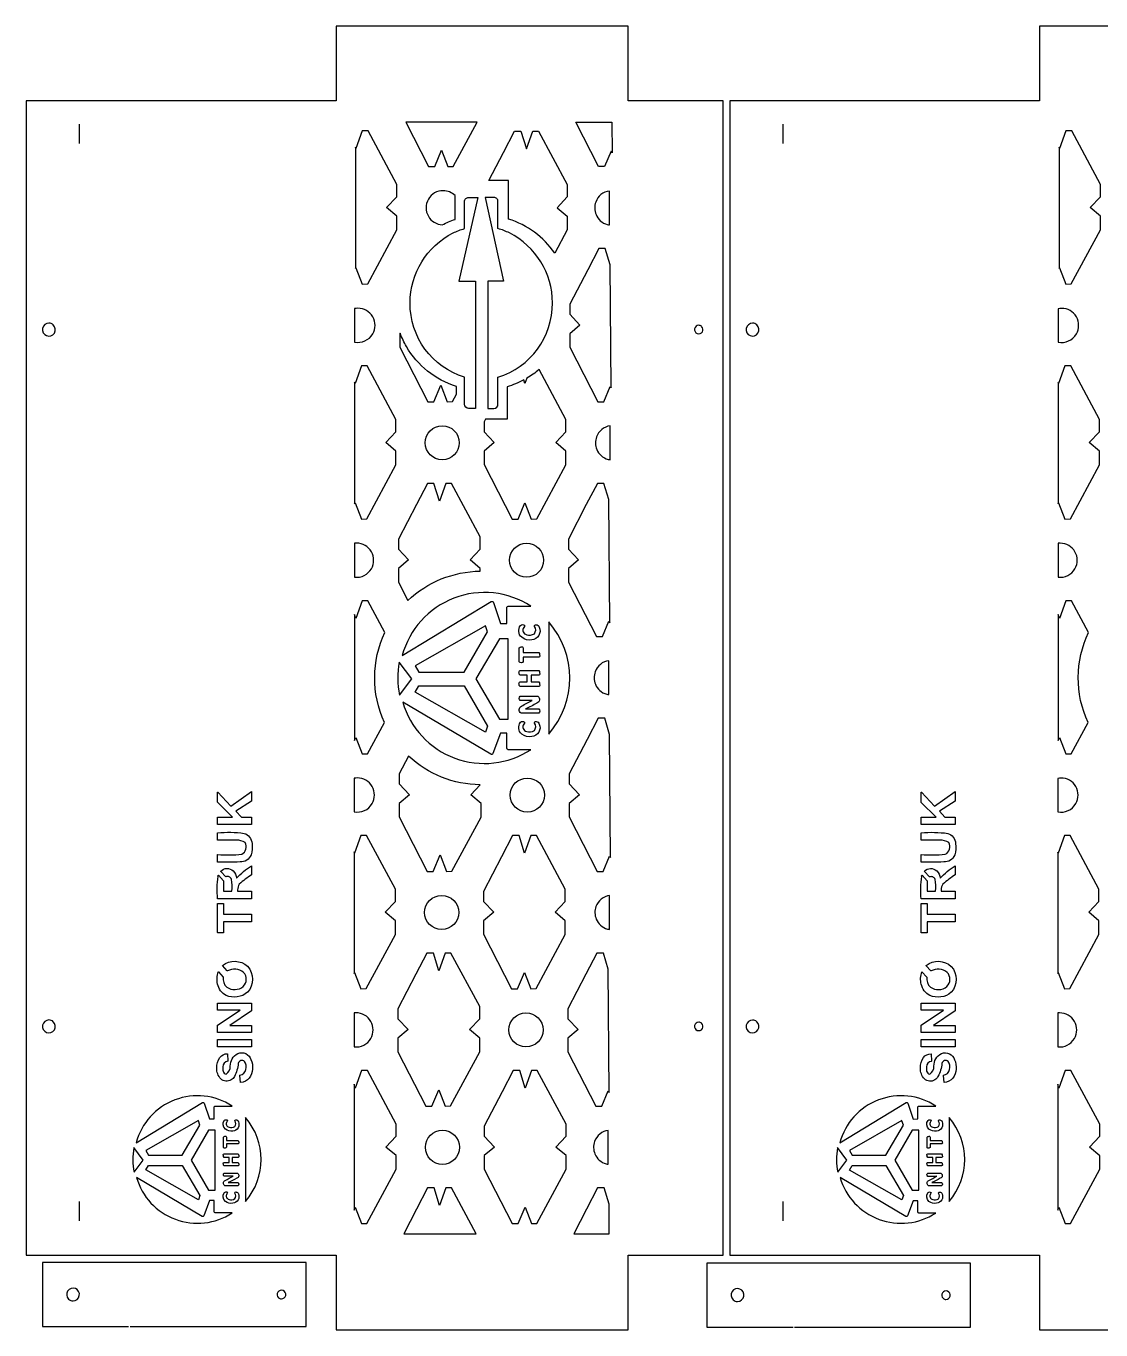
# Model space of a CAD drawing. Header units: millimetres. Extents: x -493 to 497, y 1253 to 3246.
# Drawn here: x -490 to 13, y 2636 to 3246 of the extents above; entities that cross this region are included whole.
import ezdxf

# ---------------------------------------------------------------- set-up
doc = ezdxf.new("R2010")
doc.units = ezdxf.units.MM
doc.layers.add('Default', color=70, linetype='Continuous')

msp = doc.modelspace()

# ---------------------------------------------------------------- linework, layer by layer
at = {"layer": 'Default'}
for points in [[(-345.25, 3231.01), (-345.25, 3211.01), (-490.25, 3211), (-490.25, 2671.01), (-345.25, 2671.01), (-345.25, 2636.01), (-208.61, 2636.01), (-208.61, 2671.01), (-164.08, 2671.01), (-164.08, 3211.01), (-208.61, 3211.01), (-208.61, 3246.01), (-345.25, 3246.01)], [(-16.08, 3231), (-16.08, 3211), (-161.08, 3210.99), (-161.08, 2671), (-16.08, 2671), (-16.08, 2636), (120.56, 2636), (120.56, 2671), (165.08, 2671), (165.08, 3211), (120.56, 3211), (120.56, 3246), (-16.08, 3246)], [(-336.12, 3189.31), (-336.12, 3132.53), (-335.93, 3132.97), (-332.97, 3125.32), (-330.45, 3125.41), (-316.79, 3150.73), (-316.79, 3156.98), (-316.79, 3157.11), (-321.58, 3161.14), (-316.79, 3166.2), (-316.79, 3166.78), (-316.79, 3171.91), (-330.27, 3196.97), (-331.08, 3196.97), (-332.33, 3196.97), (-332.97, 3196.97), (-335.93, 3188.7)], [(-279.23, 3201.01), (-312.59, 3201.01), (-301.92, 3180.25), (-299.08, 3180.25), (-295.86, 3187.91), (-292.9, 3180.25), (-290.38, 3180.35)], [(-216.23, 3201.01), (-216.12, 3186.7), (-216.56, 3187.42), (-219.58, 3180.25), (-222.42, 3180.25), (-233.08, 3201.01)], [(-6.95, 3189.3), (-6.95, 3132.52), (-6.76, 3132.96), (-3.8, 3125.3), (-1.28, 3125.4), (12.38, 3150.72), (12.38, 3156.96), (12.38, 3157.09), (7.59, 3161.13), (12.38, 3166.19), (12.38, 3166.76), (12.38, 3171.9), (-1.1, 3196.95), (-1.91, 3196.95), (-3.17, 3196.95), (-3.8, 3196.95), (-6.76, 3188.69)], [(-216.54, 3076.73), (-216.99, 3134.34), (-219.29, 3141.94), (-222.36, 3141.94), (-227.53, 3131.99), (-235.92, 3115.87), (-235.92, 3111.75), (-235.92, 3111.17), (-231.14, 3106.11), (-235.92, 3102.08), (-235.92, 3101.95), (-235.92, 3100.23), (-235.92, 3096.68), (-235.92, 3095.76), (-222.84, 3070.28), (-220, 3070.28), (-216.99, 3077.46)], [(-336.54, 3079.35), (-336.54, 3022.57), (-336.36, 3023.01), (-333.39, 3015.35), (-330.88, 3015.45), (-317.22, 3040.77), (-317.22, 3047.01), (-317.22, 3047.14), (-322, 3051.18), (-317.22, 3056.24), (-317.22, 3056.81), (-317.22, 3061.95), (-330.69, 3087), (-331.51, 3087), (-332.76, 3087), (-333.39, 3087), (-336.36, 3078.74)], [(-7.38, 3079.33), (-7.38, 3022.55), (-7.19, 3022.99), (-4.23, 3015.33), (-1.71, 3015.43), (11.95, 3040.75), (11.95, 3047), (11.95, 3047.13), (7.16, 3051.16), (11.95, 3056.22), (11.95, 3056.8), (11.95, 3061.93), (-1.52, 3086.99), (-2.34, 3086.99), (-3.59, 3086.99), (-4.23, 3086.99), (-7.19, 3078.72)], [(-217.18, 2966.86), (-217.62, 3024.47), (-219.92, 3032.07), (-222.99, 3032.07), (-228.17, 3022.12), (-236.55, 3006), (-236.55, 3001.88), (-236.55, 3001.3), (-231.77, 2996.24), (-236.55, 2992.21), (-236.55, 2992.08), (-236.55, 2990.36), (-236.55, 2986.81), (-236.55, 2985.89), (-223.47, 2960.41), (-220.63, 2960.41), (-217.62, 2967.59)], [(-275.29, 2965.42), (-308.23, 2946.64), (-306.53, 2943.75), (-285.38, 2943.75), (-274.38, 2962.57), (-275.3, 2965.37)], [(-268.84, 2921.72), (-264.66, 2921.72), (-264.66, 2959.36), (-268.84, 2959.36), (-279.85, 2940.54)], [(-275.29, 2915.67), (-308.23, 2934.44), (-306.53, 2937.34), (-285.38, 2937.34), (-274.38, 2918.52), (-275.3, 2915.71)], [(-216.81, 2856.99), (-217.25, 2914.6), (-219.55, 2922.2), (-222.62, 2922.2), (-227.8, 2912.25), (-236.19, 2896.13), (-236.19, 2892.01), (-236.19, 2891.43), (-231.4, 2886.37), (-236.19, 2882.34), (-236.19, 2882.21), (-236.19, 2880.49), (-236.19, 2876.94), (-236.19, 2876.02), (-223.11, 2850.54), (-220.27, 2850.54), (-217.25, 2857.72)], [(-336.81, 2859.61), (-336.81, 2802.83), (-336.63, 2803.27), (-333.66, 2795.61), (-331.15, 2795.71), (-317.49, 2821.03), (-317.49, 2827.27), (-317.49, 2827.4), (-322.27, 2831.44), (-317.49, 2836.5), (-317.49, 2837.07), (-317.49, 2842.21), (-330.96, 2867.26), (-331.77, 2867.26), (-333.03, 2867.26), (-333.66, 2867.26), (-336.63, 2859)], [(-263.18, 2795.61), (-260.34, 2795.61), (-257.12, 2803.27), (-254.15, 2795.61), (-251.64, 2795.71), (-237.98, 2821.03), (-237.98, 2827.27), (-237.98, 2827.4), (-242.76, 2831.44), (-237.98, 2836.5), (-237.98, 2837.07), (-237.98, 2842.21), (-251.45, 2867.26), (-252.27, 2867.26), (-253.52, 2867.26), (-254.15, 2867.26), (-257.12, 2859), (-259.62, 2867.26), (-262.69, 2867.26), (-267.87, 2857.31), (-276.26, 2841.19), (-276.26, 2837.07), (-276.26, 2836.5), (-271.47, 2831.44), (-276.26, 2827.4), (-276.26, 2827.27), (-276.26, 2825.55), (-276.26, 2822), (-276.26, 2821.09)], [(-7.64, 2859.59), (-7.64, 2802.81), (-7.46, 2803.25), (-4.49, 2795.59), (-1.98, 2795.69), (11.68, 2821.01), (11.68, 2827.26), (11.68, 2827.39), (6.9, 2831.42), (11.68, 2836.48), (11.68, 2837.06), (11.68, 2842.19), (-1.79, 2867.25), (-2.61, 2867.25), (-3.86, 2867.25), (-4.49, 2867.25), (-7.46, 2858.98)], [(-303.25, 2740.67), (-300.41, 2740.67), (-297.19, 2748.33), (-294.22, 2740.67), (-291.71, 2740.77), (-278.05, 2766.09), (-278.05, 2772.34), (-278.05, 2772.47), (-282.83, 2776.5), (-278.05, 2781.56), (-278.05, 2782.14), (-278.05, 2787.27), (-291.52, 2812.33), (-292.34, 2812.33), (-293.59, 2812.33), (-294.22, 2812.33), (-297.19, 2804.06), (-299.69, 2812.33), (-302.76, 2812.33), (-307.94, 2802.38), (-316.33, 2786.26), (-316.33, 2782.14), (-316.33, 2781.56), (-311.54, 2776.5), (-316.33, 2772.47), (-316.33, 2772.34), (-316.33, 2770.62), (-316.33, 2767.07), (-316.33, 2766.15)], [(-217.44, 2747.12), (-217.88, 2804.73), (-220.18, 2812.33), (-223.25, 2812.33), (-228.43, 2802.38), (-236.82, 2786.26), (-236.82, 2782.14), (-236.82, 2781.56), (-232.04, 2776.5), (-236.82, 2772.47), (-236.82, 2772.34), (-236.82, 2770.62), (-236.82, 2767.07), (-236.82, 2766.15), (-223.74, 2740.67), (-220.9, 2740.67), (-217.88, 2747.85)], [(-317.12, 2717.4), (-317.12, 2717.53), (-321.91, 2721.57), (-317.12, 2726.63), (-317.12, 2727.2), (-317.12, 2732.34), (-330.59, 2757.39), (-331.41, 2757.39), (-332.66, 2757.39), (-333.3, 2757.39), (-336.26, 2749.13), (-336.81, 2750.94), (-336.81, 2692.09), (-336.26, 2693.4), (-333.3, 2685.74), (-330.78, 2685.84), (-317.12, 2711.16), (-317.12, 2717.4)], [(-262.81, 2685.74), (-259.97, 2685.74), (-256.75, 2693.4), (-253.79, 2685.74), (-251.27, 2685.84), (-237.61, 2711.16), (-237.61, 2717.4), (-237.61, 2717.53), (-242.4, 2721.57), (-237.61, 2726.63), (-237.61, 2727.2), (-237.61, 2732.34), (-251.09, 2757.39), (-251.9, 2757.39), (-253.15, 2757.39), (-253.79, 2757.39), (-256.75, 2749.13), (-259.26, 2757.39), (-262.33, 2757.39), (-267.51, 2747.44), (-275.89, 2731.32), (-275.89, 2727.2), (-275.89, 2726.63), (-271.11, 2721.57), (-275.89, 2717.53), (-275.89, 2717.4), (-275.89, 2715.68), (-275.89, 2712.13), (-275.89, 2711.22)], [(12.05, 2717.39), (12.05, 2717.52), (7.26, 2721.55), (12.05, 2726.61), (12.05, 2727.19), (12.05, 2732.32), (-1.43, 2757.38), (-2.24, 2757.38), (-3.49, 2757.38), (-4.13, 2757.38), (-7.09, 2749.11), (-7.64, 2750.93), (-7.64, 2692.07), (-7.09, 2693.38), (-4.13, 2685.72), (-1.61, 2685.82), (12.05, 2711.14), (12.05, 2717.39)], [(-409.65, 2733.94), (-434.22, 2719.93), (-432.95, 2717.77), (-417.18, 2717.77), (-408.97, 2731.81), (-409.65, 2733.9)], [(-80.48, 2733.92), (-105.05, 2719.92), (-103.79, 2717.76), (-88.01, 2717.76), (-79.8, 2731.8), (-80.49, 2733.89)], [(-404.84, 2701.34), (-401.72, 2701.34), (-401.72, 2729.42), (-404.84, 2729.42), (-413.05, 2715.38)], [(-75.67, 2701.33), (-72.55, 2701.33), (-72.55, 2729.41), (-75.67, 2729.41), (-83.88, 2715.37)], [(-409.65, 2696.82), (-434.22, 2710.83), (-432.95, 2712.99), (-417.18, 2712.99), (-408.97, 2698.95), (-409.65, 2696.86)], [(-80.48, 2696.81), (-105.05, 2710.81), (-103.79, 2712.98), (-88.01, 2712.98), (-79.8, 2698.94), (-80.49, 2696.84)], [(-279.62, 2681.01), (-291.16, 2702.46), (-291.97, 2702.46), (-293.22, 2702.46), (-293.86, 2702.46), (-296.82, 2694.19), (-299.33, 2702.46), (-302.4, 2702.46), (-307.58, 2692.51), (-313.56, 2681.01)], [(-217.41, 2681.01), (-217.52, 2694.86), (-219.82, 2702.46), (-222.89, 2702.46), (-228.07, 2692.51), (-234.05, 2681.01)]]:
    msp.add_lwpolyline(points, close=True, dxfattribs=at)
for points in [[(-465.25, 3191.01), (-465.25, 3200.09)], [(-136.08, 3191), (-136.08, 3200.07)], [(-465.25, 2687.01), (-465.25, 2696.09)], [(-136.08, 2687), (-136.08, 2696.07)], [(-441.63, 2637.54), (-359.26, 2637.54), (-359.26, 2667.54), (-482.59, 2667.54), (-482.59, 2637.54), (-442.32, 2637.54)], [(-130.76, 2637.24), (-48.39, 2637.24), (-48.39, 2667.24), (-171.73, 2667.24), (-171.73, 2637.24), (-131.46, 2637.24)]]:
    msp.add_lwpolyline(points, dxfattribs=at)
for points in [[(-264.51, 3155.71), (-264.51, 3173.84), (-273.78, 3173.84), (-266.97, 3186.92), (-261.79, 3196.87), (-258.72, 3196.87), (-256.22, 3188.61), (-253.26, 3196.87), (-252.62, 3196.87), (-251.37, 3196.87), (-250.55, 3196.87), (-237.08, 3171.82), (-237.08, 3166.68), (-237.08, 3166.11), (-241.87, 3161.05), (-237.08, 3157.01), (-237.08, 3156.88), (-237.08, 3150.64), (-242.95, 3139.75, 0.168154)], [(-289.51, 3155.56), (-289.51, 3166.68, 0.197998), (-295.14, 3169, 0.57735), (-302.05, 3157.02, 0.254434), (-295.54, 3153.04, -0.039909)], [(-217.35, 3168.85, 0.142003), (-221.31, 3167.14, 0.133619), (-223.73, 3163.7, 0.187557), (-223.6, 3157.79, 0.110172), (-221.61, 3154.96, 0.122176), (-218.35, 3153.18, 0.033359), (-217.35, 3152.99)], [(-310.61, 3116.52, -0.284046), (-290.47, 3149.21, -0.045498), (-285.13, 3151.27), (-285.13, 3163.94, -0.417351), (-283.21, 3165.88), (-278.9, 3165.88), (-287.76, 3126.69), (-280.17, 3126.69), (-280.05, 3126.69), (-280.05, 3067.12, -0.005514), (-283.23, 3067.11, -0.402534), (-285.13, 3069.1), (-285.13, 3081.74, -0.331178)], [(-244, 3116.52, 0.284047), (-264.14, 3149.21, 0.045497), (-269.48, 3151.27), (-269.48, 3163.94, 0.417376), (-271.4, 3165.88), (-275.52, 3165.88), (-266.85, 3126.69), (-274.19, 3126.69), (-274.19, 3067.11, 0.004424), (-271.38, 3067.11, 0.402534), (-269.48, 3069.1), (-269.48, 3081.74, 0.331178)], [(-336.54, 3113.82), (-336.54, 3098.15, 0.320789), (-328.09, 3101.99, 0.57735), (-335, 3113.97, 0.048658)], [(-7.38, 3113.8), (-7.38, 3098.13, 0.320789), (1.08, 3101.98, 0.57735), (-5.83, 3113.95, 0.048658)], [(-479.56, 3107.01, 5.251225), (-477.51, 3106.2, 0.191346)], [(-175.56, 3106.01, 5.257541), (-174.2, 3105.47, 0.191576)], [(-150.39, 3107, 5.251225), (-148.34, 3106.19, 0.191346)], [(-288.96, 3073.81), (-288.96, 3077.43, -0.18859), (-312.29, 3096.08, -0.041774), (-315.2, 3102.27), (-315.43, 3102.08), (-315.43, 3101.95), (-315.43, 3100.23), (-315.43, 3096.68), (-315.43, 3095.76), (-302.35, 3070.28), (-299.51, 3070.28), (-296.29, 3077.94), (-293.32, 3070.28), (-290.81, 3070.38)], [(-275.99, 3056.81), (-275.99, 3056.24), (-271.21, 3051.18), (-275.99, 3047.14), (-275.99, 3047.01), (-275.99, 3045.29), (-275.99, 3041.74), (-275.99, 3040.83), (-262.91, 3015.35), (-260.07, 3015.35), (-256.85, 3023.01), (-253.89, 3015.35), (-251.37, 3015.45), (-237.71, 3040.77), (-237.71, 3047.01), (-237.71, 3047.14), (-242.5, 3051.18), (-237.71, 3056.24), (-237.71, 3056.81), (-237.71, 3061.95), (-250.27, 3085.31, -0.0425), (-255.94, 3081.27), (-256.85, 3078.74), (-257.38, 3080.47, -0.052052), (-265.25, 3077.24), (-265.25, 3062.12), (-275.37, 3062.12), (-275.99, 3060.93)], [(-216.99, 3058.98, 0.142003), (-220.95, 3057.27, 0.133619), (-223.37, 3053.83, 0.187557), (-223.23, 3047.92, 0.110172), (-221.25, 3045.09, 0.122176), (-217.99, 3043.31, 0.033359), (-216.99, 3043.12)], [(-311.62, 2977.25, -0.189218), (-277.78, 2991.01), (-277.78, 2992.08), (-277.78, 2992.21), (-282.57, 2996.24), (-277.78, 3001.3), (-277.78, 3001.88), (-277.78, 3007.01), (-291.25, 3032.07), (-292.07, 3032.07), (-293.32, 3032.07), (-293.96, 3032.07), (-296.92, 3023.8), (-299.42, 3032.07), (-302.49, 3032.07), (-307.67, 3022.12), (-316.06, 3006), (-316.06, 3001.88), (-316.06, 3001.3), (-311.28, 2996.24), (-316.06, 2992.21), (-316.06, 2992.08), (-316.06, 2990.36), (-316.06, 2986.81), (-316.06, 2985.89)], [(-336.54, 3004.05), (-336.54, 2988.18, 0.298874), (-328.72, 2992.12, 0.57735), (-335.63, 3004.1, 0.028632)], [(-7.38, 3004.03), (-7.38, 2988.17, 0.298874), (0.45, 2992.11, 0.57735), (-6.46, 3004.08, 0.028632)], [(-322.63, 2920.2, -0.221137), (-322.38, 2962.36), (-330.33, 2977.13), (-331.14, 2977.13), (-332.4, 2977.13), (-333.03, 2977.13), (-336, 2968.87), (-336.54, 2970.68), (-336.54, 2911.83), (-336, 2913.14), (-333.03, 2905.48), (-330.51, 2905.58)], [(-314.3, 2951.46), (-272.63, 2976.73, -0.48177), (-271.6, 2976.35), (-268.34, 2966.43), (-265.36, 2966.52), (-265.39, 2973.86, -0.416181), (-264.69, 2974.57), (-254.08, 2974.57, 0.509963)], [(6.54, 2920.18, -0.221137), (6.78, 2962.34), (-1.16, 2977.12), (-1.97, 2977.12), (-3.23, 2977.12), (-3.86, 2977.12), (-6.83, 2968.85), (-7.38, 2970.67), (-7.38, 2911.81), (-6.83, 2913.12), (-3.86, 2905.46), (-1.35, 2905.56)], [(-251.57, 2965.9, -0.346715), (-250.16, 2964.74, -0.511237), (-253.62, 2958.88, -0.22276), (-258.37, 2960.04, -0.405203), (-258.94, 2965.59, -0.37263), (-257.09, 2965.68, -0.232737), (-257.43, 2964.7, 0.54722), (-256.05, 2961.27, 0.229603), (-252.47, 2961.73, 0.32845), (-252.37, 2965.17, -0.580608)], [(-245.75, 2967.3), (-245.75, 2914.75, 0.372988)], [(-258.61, 2955.55, -0.536374), (-257.71, 2955.13), (-257.71, 2952.97), (-250.43, 2952.97), (-250.43, 2952.97, -0.282009), (-249.99, 2951.89, -0.551697), (-250.43, 2950.81), (-257.71, 2950.81), (-257.71, 2948.65, -0.461158), (-259.47, 2948.46, -0.163379), (-259.53, 2948.65), (-259.53, 2955.13, -0.182857)], [(-315.58, 2932.99), (-309.81, 2940.56), (-315.7, 2948.47, 0.095574)], [(-217.62, 2949.11, 0.142003), (-221.58, 2947.4, 0.133619), (-224, 2943.96, 0.187557), (-223.86, 2938.05, 0.110172), (-221.88, 2935.22, 0.122176), (-218.62, 2933.44, 0.033359), (-217.62, 2933.25)], [(-250.43, 2944.53, -0.285022), (-249.99, 2943.45, -0.553162), (-250.43, 2942.37), (-254.01, 2942.37), (-254.01, 2939.22), (-250.43, 2939.22, -0.288661), (-249.99, 2938.15, -0.551693), (-250.43, 2937.06), (-259.13, 2937.06, -0.285656), (-259.57, 2938.15, -0.556213), (-259.13, 2939.22), (-255.89, 2939.22), (-255.89, 2942.37), (-259.13, 2942.37, -0.28895), (-259.57, 2943.45, -0.55095), (-259.13, 2944.53), (-250.43, 2944.53)], [(-254.1, 2907.47), (-264.69, 2907.47, -0.413193), (-265.39, 2908.17), (-265.39, 2915.2), (-268.35, 2915.2), (-271.84, 2905.68, -0.47026), (-272.85, 2905.31), (-314.07, 2929.75, 0.503692)], [(-250.83, 2932.44, -0.653093), (-251.26, 2929.29, -0.01846), (-256.55, 2926.53, -0.008463), (-250.44, 2926.55, -0.519517), (-250.44, 2924.58), (-258.71, 2924.58, -0.580221), (-258.49, 2927.85, -0.017313), (-253.42, 2930.49, -0.006101), (-259.1, 2930.47, -0.521436), (-259.1, 2932.44)], [(-251.57, 2920.62, -0.346715), (-250.16, 2919.46, -0.511237), (-253.62, 2913.6, -0.22276), (-258.37, 2914.75, -0.405203), (-258.94, 2920.31, -0.37263), (-257.09, 2920.4, -0.232737), (-257.43, 2919.42, 0.54722), (-256.05, 2915.99, 0.229603), (-252.47, 2916.45, 0.32845), (-252.37, 2919.88, -0.580608)], [(-277.81, 2891.02, -0.187017), (-311.34, 2904.51), (-315.7, 2896.13), (-315.7, 2892.01), (-315.7, 2891.43), (-310.91, 2886.37), (-315.7, 2882.34), (-315.7, 2882.21), (-315.7, 2880.49), (-315.7, 2876.94), (-315.7, 2876.02), (-302.62, 2850.54), (-299.78, 2850.54), (-296.56, 2858.2), (-293.59, 2850.54), (-291.08, 2850.64), (-277.42, 2875.96), (-277.42, 2882.21), (-277.42, 2882.34), (-282.2, 2886.37)], [(-336.81, 2894.08), (-336.81, 2878.41, 0.320789), (-328.35, 2882.25, 0.57735), (-335.27, 2894.23, 0.048658)], [(-7.64, 2894.06), (-7.64, 2878.39, 0.320789), (0.82, 2882.24, 0.57735), (-6.1, 2894.21, 0.048658)], [(-384.76, 2872.4), (-400.62, 2872.4, -0.389639), (-400.66, 2872.44), (-400.66, 2875.9, -0.426307), (-400.62, 2875.94), (-393.68, 2875.94), (-400.65, 2882.84, -0.196924), (-400.66, 2882.87), (-400.66, 2887.51, -0.694813), (-400.6, 2887.54), (-394.44, 2881.12), (-384.78, 2887.9, -0.612482), (-384.73, 2887.86), (-384.73, 2883.39, -0.266816), (-384.74, 2883.36), (-392.15, 2878.69), (-389.54, 2875.94), (-384.76, 2875.94, -0.389639), (-384.73, 2875.9), (-384.73, 2872.44, -0.426307)], [(-55.59, 2872.39), (-71.45, 2872.39, -0.389639), (-71.49, 2872.43), (-71.49, 2875.88, -0.426307), (-71.45, 2875.92), (-64.51, 2875.92), (-71.48, 2882.82, -0.196924), (-71.49, 2882.85), (-71.49, 2887.5, -0.694813), (-71.43, 2887.53), (-65.27, 2881.11), (-55.61, 2887.88, -0.612482), (-55.56, 2887.85), (-55.56, 2883.38, -0.266816), (-55.58, 2883.34), (-62.98, 2878.67), (-60.37, 2875.92), (-55.59, 2875.92, -0.389639), (-55.56, 2875.88), (-55.56, 2872.43, -0.426307)], [(-400.66, 2854.93), (-400.66, 2858.38, -0.426757), (-400.62, 2858.42, 0.040683), (-389.39, 2858.55, 0.44272), (-387.81, 2864.04, 0.170069), (-391.85, 2865.07), (-400.62, 2865.07, -0.389251), (-400.66, 2865.11), (-400.66, 2868.56, -0.426757), (-400.62, 2868.6, -0.055944), (-388.25, 2868.32, -0.317039), (-384.55, 2863.63, -0.114204), (-384.98, 2858.22, -0.325277), (-390.14, 2854.95, -0.015017), (-400.63, 2854.89, -0.300471)], [(-71.49, 2854.92), (-71.49, 2858.37, -0.426757), (-71.45, 2858.41, 0.040683), (-60.22, 2858.54, 0.44272), (-58.64, 2864.02, 0.170069), (-62.68, 2865.06), (-71.45, 2865.06, -0.389251), (-71.49, 2865.1), (-71.49, 2868.55, -0.426757), (-71.45, 2868.59, -0.055944), (-59.08, 2868.31, -0.317039), (-55.38, 2863.61, -0.114204), (-55.81, 2858.2, -0.325277), (-60.97, 2854.94, -0.015017), (-71.46, 2854.88, -0.300471)], [(-391.35, 2841.87), (-391.35, 2841.21), (-384.76, 2841.21, -0.389403), (-384.73, 2841.17), (-384.73, 2837.72, -0.426582), (-384.76, 2837.68), (-400.62, 2837.68, -0.389403), (-400.66, 2837.72, -0.059614), (-400.44, 2848.13, -0.665027), (-400.25, 2848.71), (-397.88, 2846.09, 0.005015), (-397.9, 2841.21), (-393.95, 2841.21, 0.077896), (-394.14, 2846.81, 0.432815), (-396.81, 2847.94, -0.325441), (-396.85, 2847.95), (-399.19, 2850.54, -0.40842), (-399.19, 2850.6, -0.42748), (-393.43, 2850.76, -0.187558), (-391.74, 2847.31, -0.086677), (-384.78, 2853.12, -0.604462), (-384.73, 2853.09), (-384.73, 2848.96, -0.249786), (-384.74, 2848.93, 0.036177), (-390.52, 2844.61, 0.120294)], [(-62.18, 2841.86), (-62.18, 2841.2), (-55.59, 2841.2, -0.389403), (-55.56, 2841.16), (-55.56, 2837.7, -0.426582), (-55.59, 2837.66), (-71.45, 2837.66, -0.389403), (-71.49, 2837.7, -0.059614), (-71.27, 2848.12, -0.665027), (-71.08, 2848.69), (-68.71, 2846.07, 0.005015), (-68.73, 2841.2), (-64.78, 2841.2, 0.077896), (-64.98, 2846.8, 0.432815), (-67.64, 2847.92, -0.325441), (-67.68, 2847.93), (-70.02, 2850.52, -0.40842), (-70.02, 2850.58, -0.42748), (-64.26, 2850.74, -0.187558), (-62.57, 2847.29, -0.086677), (-55.61, 2853.11, -0.604462), (-55.56, 2853.07), (-55.56, 2848.95, -0.249786), (-55.57, 2848.91, 0.036177), (-61.35, 2844.6, 0.120294)], [(-217.25, 2839.24, 0.142003), (-221.21, 2837.53, 0.133619), (-223.64, 2834.09, 0.187557), (-223.5, 2828.18, 0.110172), (-221.51, 2825.35, 0.122176), (-218.25, 2823.57, 0.033359), (-217.25, 2823.38)], [(-384.76, 2826.93), (-397.9, 2826.93), (-397.9, 2821.89, -0.426307), (-397.94, 2821.85), (-400.62, 2821.85, -0.389638), (-400.66, 2821.89), (-400.66, 2835.48, -0.426307), (-400.62, 2835.52), (-397.94, 2835.52, -0.389638), (-397.9, 2835.48), (-397.9, 2830.46), (-384.76, 2830.46, -0.389638), (-384.73, 2830.42), (-384.73, 2826.97, -0.426307)], [(-55.59, 2826.91), (-68.73, 2826.91), (-68.73, 2821.88, -0.426307), (-68.77, 2821.84), (-71.45, 2821.84, -0.389638), (-71.49, 2821.88), (-71.49, 2835.46, -0.426307), (-71.45, 2835.5), (-68.77, 2835.5, -0.389638), (-68.73, 2835.46), (-68.73, 2830.44), (-55.59, 2830.44, -0.389638), (-55.56, 2830.4), (-55.56, 2826.95, -0.426307)], [(-396.11, 2803.99), (-398.33, 2806.43, -0.418624), (-398.32, 2806.49, -0.371211), (-386.63, 2806.11, -0.38404), (-386.62, 2793.97, -0.285048), (-396.68, 2792.49, -0.225383), (-400.64, 2797.76, -0.145781), (-400.35, 2803.51, -0.577694), (-400.3, 2803.52), (-398.05, 2801.05, 0.249881), (-396.36, 2796.36, 0.330684), (-388.64, 2796.68, 0.413198), (-388.52, 2803.29, 0.29285), (-396.07, 2803.98, -0.351391)], [(-66.95, 2803.97), (-69.16, 2806.41, -0.418624), (-69.15, 2806.47, -0.371211), (-57.46, 2806.1, -0.38404), (-57.45, 2793.96, -0.285048), (-67.51, 2792.48, -0.225383), (-71.48, 2797.74, -0.145781), (-71.19, 2803.49, -0.577694), (-71.13, 2803.51), (-68.89, 2801.03, 0.249881), (-67.19, 2796.34, 0.330684), (-59.47, 2796.66, 0.413198), (-59.35, 2803.28, 0.29285), (-66.9, 2803.96, -0.351391)], [(-384.76, 2775.19), (-400.62, 2775.19, -0.389638), (-400.66, 2775.24), (-400.66, 2778.59, -0.261253), (-400.64, 2778.63), (-390.16, 2785.55), (-400.62, 2785.55, -0.389639), (-400.66, 2785.59), (-400.66, 2788.8, -0.426307), (-400.62, 2788.84), (-384.76, 2788.84, -0.389638), (-384.73, 2788.8), (-384.73, 2785.33, -0.260178), (-384.74, 2785.3), (-394.97, 2778.48), (-384.76, 2778.48, -0.389639), (-384.73, 2778.44), (-384.73, 2775.24, -0.426307)], [(-55.59, 2775.18), (-71.45, 2775.18, -0.389638), (-71.49, 2775.22), (-71.49, 2778.58, -0.261253), (-71.47, 2778.61), (-60.99, 2785.54), (-71.45, 2785.54, -0.389639), (-71.49, 2785.58), (-71.49, 2788.78, -0.426307), (-71.45, 2788.82), (-55.59, 2788.82, -0.389638), (-55.56, 2788.78), (-55.56, 2785.32, -0.260178), (-55.57, 2785.29), (-65.81, 2778.47), (-55.59, 2778.47, -0.389639), (-55.56, 2778.43), (-55.56, 2775.22, -0.426307)], [(-336.81, 2784.31), (-336.81, 2768.44, 0.298874), (-328.98, 2772.38, 0.57735), (-335.9, 2784.36, 0.028632)], [(-7.64, 2784.29), (-7.64, 2768.43, 0.298874), (0.18, 2772.37, 0.57735), (-6.73, 2784.34, 0.028632)], [(-479.56, 2781.01, 5.251225), (-477.51, 2780.2, 0.191346)], [(-175.56, 2780.01, 5.257541), (-174.2, 2779.47, 0.191576)], [(-150.39, 2781, 5.251225), (-148.34, 2780.19, 0.191346)], [(-384.76, 2768.42), (-400.62, 2768.42, -0.389639), (-400.66, 2768.46), (-400.66, 2771.91, -0.426307), (-400.62, 2771.95), (-384.76, 2771.95, -0.389639), (-384.73, 2771.91), (-384.73, 2768.46, -0.426307)], [(-55.59, 2768.4), (-71.45, 2768.4, -0.389639), (-71.49, 2768.44), (-71.49, 2771.9, -0.426307), (-71.45, 2771.94), (-55.59, 2771.94, -0.389639), (-55.56, 2771.9), (-55.56, 2768.44, -0.426307)], [(-389.96, 2751.76), (-390.26, 2755.11, -0.412399), (-390.23, 2755.16, 0.318576), (-387.42, 2757.85, 0.239957), (-388.05, 2761.63, 0.600929), (-390.98, 2760.6, -0.094024), (-392.81, 2754.58, -0.117471), (-394.27, 2753), (-394.27, 2753, -0.35247), (-399.12, 2753.48, -0.209276), (-401.03, 2758.49, -0.161056), (-399.61, 2763.48, -0.23523), (-396.08, 2765.21, -0.29367), (-396.05, 2765.17), (-395.91, 2761.72, -0.403472), (-395.94, 2761.68, 0.370857), (-398.2, 2759.09, 0.042754), (-398.1, 2757.04, 0.295516), (-396.69, 2755.72, 0.283707), (-394.7, 2759.37, -0.296468), (-391.16, 2765.36, -0.441237), (-385.05, 2762.46, -0.260462), (-385.84, 2753.81, -0.202065), (-389.93, 2751.72, -0.302904)], [(-60.79, 2751.74), (-61.09, 2755.1, -0.412399), (-61.06, 2755.14, 0.318576), (-58.25, 2757.84, 0.239957), (-58.88, 2761.61, 0.600929), (-61.81, 2760.58, -0.094024), (-63.64, 2754.56, -0.117471), (-65.1, 2752.98), (-65.1, 2752.98, -0.35247), (-69.95, 2753.47, -0.209276), (-71.86, 2758.47, -0.161056), (-70.44, 2763.47, -0.23523), (-66.91, 2765.2, -0.29367), (-66.88, 2765.16), (-66.74, 2761.71, -0.403472), (-66.78, 2761.66, 0.370857), (-69.03, 2759.07, 0.042754), (-68.94, 2757.03, 0.295516), (-67.52, 2755.7, 0.283707), (-65.53, 2759.36, -0.296468), (-62, 2765.34, -0.441237), (-55.88, 2762.44, -0.260462), (-56.67, 2753.79, -0.202065), (-60.76, 2751.7, -0.302904)], [(-438.75, 2723.53), (-407.66, 2742.38, -0.48177), (-406.9, 2742.1), (-404.47, 2734.69), (-402.24, 2734.76), (-402.26, 2740.24, -0.416181), (-401.74, 2740.76), (-393.82, 2740.76, 0.509963)], [(-109.58, 2723.51), (-78.49, 2742.36, -0.48177), (-77.73, 2742.08), (-75.3, 2734.68), (-73.07, 2734.75), (-73.09, 2740.22, -0.416181), (-72.57, 2740.75), (-64.65, 2740.75, 0.509963)], [(-391.95, 2734.3, -0.346715), (-390.9, 2733.43, -0.511237), (-393.48, 2729.06, -0.22276), (-397.03, 2729.92, -0.405203), (-397.45, 2734.07, -0.37263), (-396.07, 2734.13, -0.232737), (-396.32, 2733.4, 0.54722), (-395.3, 2730.85, 0.229603), (-392.62, 2731.19, 0.32845), (-392.55, 2733.75, -0.580608)], [(-387.61, 2735.34), (-387.61, 2696.14, 0.372988)], [(-62.79, 2734.28, -0.346715), (-61.73, 2733.42, -0.511237), (-64.31, 2729.04, -0.22276), (-67.86, 2729.91, -0.405203), (-68.28, 2734.05, -0.37263), (-66.91, 2734.12, -0.232737), (-67.15, 2733.39, 0.54722), (-66.13, 2730.83, 0.229603), (-63.45, 2731.17, 0.32845), (-63.38, 2733.74, -0.580608)], [(-58.45, 2735.33), (-58.45, 2696.13, 0.372988)], [(-217.88, 2729.37, 0.142003), (-221.84, 2727.66, 0.133619), (-224.27, 2724.22, 0.187557), (-224.13, 2718.31, 0.110172), (-222.14, 2715.48, 0.122176), (-218.88, 2713.7, 0.033359), (-217.88, 2713.51)], [(-439.71, 2709.74), (-435.4, 2715.39), (-439.79, 2721.3, 0.095574)], [(-397.21, 2726.58, -0.536374), (-396.53, 2726.26), (-396.53, 2724.65), (-391.11, 2724.65), (-391.11, 2724.65, -0.282009), (-390.77, 2723.85, -0.551697), (-391.11, 2723.04), (-396.53, 2723.04), (-396.53, 2721.43, -0.461158), (-397.84, 2721.29, -0.163379), (-397.89, 2721.43), (-397.89, 2726.26, -0.182857)], [(-110.54, 2709.73), (-106.23, 2715.38), (-110.62, 2721.28, 0.095574)], [(-68.04, 2726.56, -0.536374), (-67.36, 2726.25), (-67.36, 2724.64), (-61.94, 2724.64), (-61.94, 2724.64, -0.282009), (-61.61, 2723.83, -0.551697), (-61.94, 2723.02), (-67.36, 2723.02), (-67.36, 2721.42, -0.461158), (-68.68, 2721.27, -0.163379), (-68.72, 2721.42), (-68.72, 2726.25, -0.182857)], [(-391.11, 2718.35, -0.285022), (-390.77, 2717.55, -0.553162), (-391.11, 2716.74), (-393.77, 2716.74), (-393.77, 2714.4), (-391.11, 2714.4, -0.288661), (-390.77, 2713.59, -0.551693), (-391.11, 2712.79), (-397.59, 2712.79, -0.285656), (-397.92, 2713.59, -0.556213), (-397.59, 2714.4), (-395.18, 2714.4), (-395.18, 2716.74), (-397.59, 2716.74, -0.28895), (-397.92, 2717.55, -0.55095), (-397.59, 2718.35), (-391.11, 2718.35)], [(-61.94, 2718.34, -0.285022), (-61.61, 2717.54, -0.553162), (-61.94, 2716.73), (-64.6, 2716.73), (-64.6, 2714.38), (-61.94, 2714.38, -0.288661), (-61.61, 2713.58, -0.551693), (-61.94, 2712.77), (-68.42, 2712.77, -0.285656), (-68.75, 2713.58, -0.556213), (-68.42, 2714.38), (-66.01, 2714.38), (-66.01, 2716.73), (-68.42, 2716.73, -0.28895), (-68.75, 2717.54, -0.55095), (-68.42, 2718.34), (-61.94, 2718.34)], [(-391.4, 2709.34, -0.653093), (-391.72, 2706.99, -0.01846), (-395.67, 2704.93, -0.008463), (-391.11, 2704.94, -0.519517), (-391.11, 2703.47), (-397.28, 2703.47, -0.580221), (-397.11, 2705.91, -0.017313), (-393.33, 2707.88, -0.006101), (-397.57, 2707.87, -0.521436), (-397.57, 2709.34)], [(-62.24, 2709.33, -0.653093), (-62.56, 2706.97, -0.01846), (-66.5, 2704.91, -0.008463), (-61.94, 2704.93, -0.519517), (-61.94, 2703.46), (-68.11, 2703.46, -0.580221), (-67.95, 2705.9, -0.017313), (-64.16, 2707.87, -0.006101), (-68.41, 2707.85, -0.521436), (-68.41, 2709.33)], [(-393.84, 2690.71), (-401.74, 2690.71, -0.413193), (-402.26, 2691.23), (-402.26, 2696.48), (-404.47, 2696.48), (-407.07, 2689.37, -0.47026), (-407.83, 2689.1), (-438.58, 2707.33, 0.503692)], [(-64.67, 2690.69), (-72.57, 2690.69, -0.413193), (-73.09, 2691.22), (-73.09, 2696.46), (-75.31, 2696.46), (-77.91, 2689.36, -0.47026), (-78.66, 2689.09), (-109.41, 2707.32, 0.503692)], [(-391.95, 2700.52, -0.346715), (-390.9, 2699.65, -0.511237), (-393.48, 2695.28, -0.22276), (-397.03, 2696.14, -0.405203), (-397.45, 2700.29, -0.37263), (-396.07, 2700.35, -0.232737), (-396.32, 2699.62, 0.54722), (-395.3, 2697.07, 0.229603), (-392.62, 2697.41, 0.32845), (-392.55, 2699.97, -0.580608)], [(-62.79, 2700.5, -0.346715), (-61.73, 2699.64, -0.511237), (-64.31, 2695.26, -0.22276), (-67.86, 2696.13, -0.405203), (-68.28, 2700.27, -0.37263), (-66.91, 2700.34, -0.232737), (-67.15, 2699.61, 0.54722), (-66.13, 2697.05, 0.229603), (-63.45, 2697.39, 0.32845), (-63.38, 2699.96, -0.580608)], [(-468.29, 2649.62, 5.251225), (-470.33, 2650.43, 0.191346)], [(-370.78, 2650.54, 5.257541), (-372.15, 2651.09, 0.191576)], [(-157.42, 2649.32, 5.251225), (-159.47, 2650.13, 0.191346)], [(-59.92, 2650.24, 5.257541), (-61.28, 2650.78, 0.191576)]]:
    msp.add_lwpolyline(points, format="xyb", close=True, dxfattribs=at)
for centre in [(-295.56, 3051.05), (-256.12, 2996.11), (-255.76, 2886.24), (-295.83, 2831.31), (-256.39, 2776.37), (-295.46, 2721.44)]:
    msp.add_circle(centre, 7.98, dxfattribs=at)

doc.saveas('drawing.dxf')
